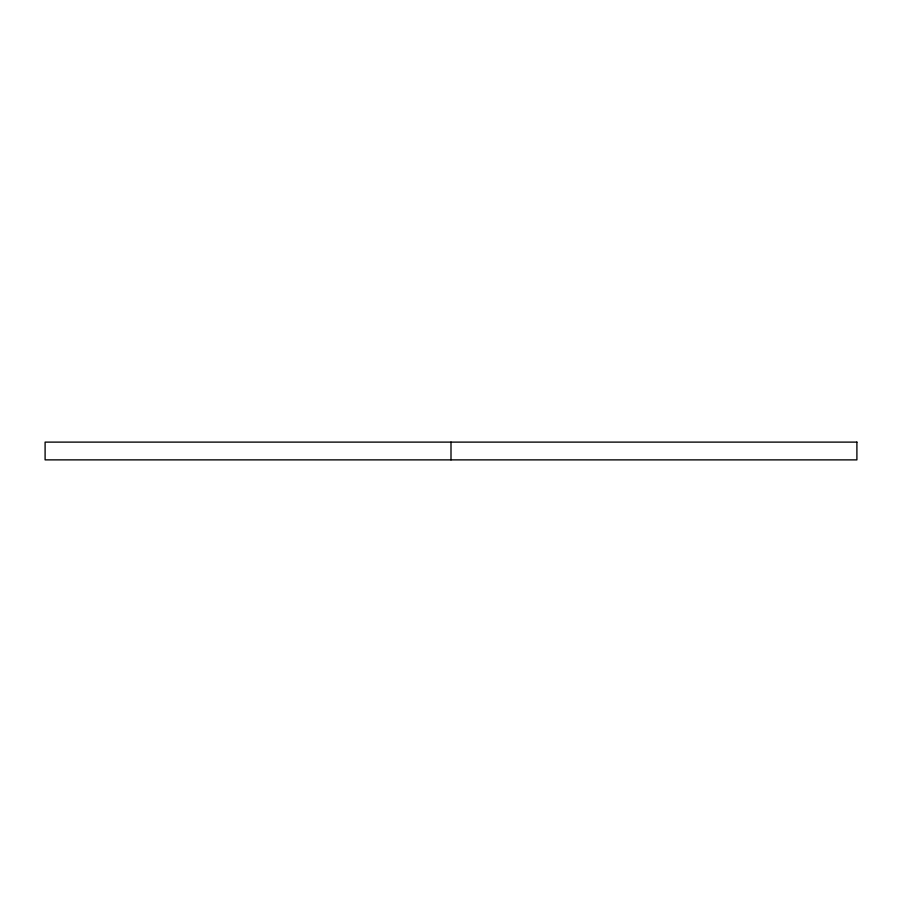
<?xml version="1.0" encoding="UTF-8"?>
<svg xmlns="http://www.w3.org/2000/svg" width="902" height="902" viewBox="0 0 902 902"><rect width="100%" height="100%" fill="white"/><g stroke="black" fill="none" stroke-linecap="round" stroke-linejoin="round"><path stroke-width="1.35" d="M451 442.115L451 459.885M856.9 442.115L45.1 442.115L45.1 459.873L856.9 459.885L856.9 442.115"/></g></svg>
